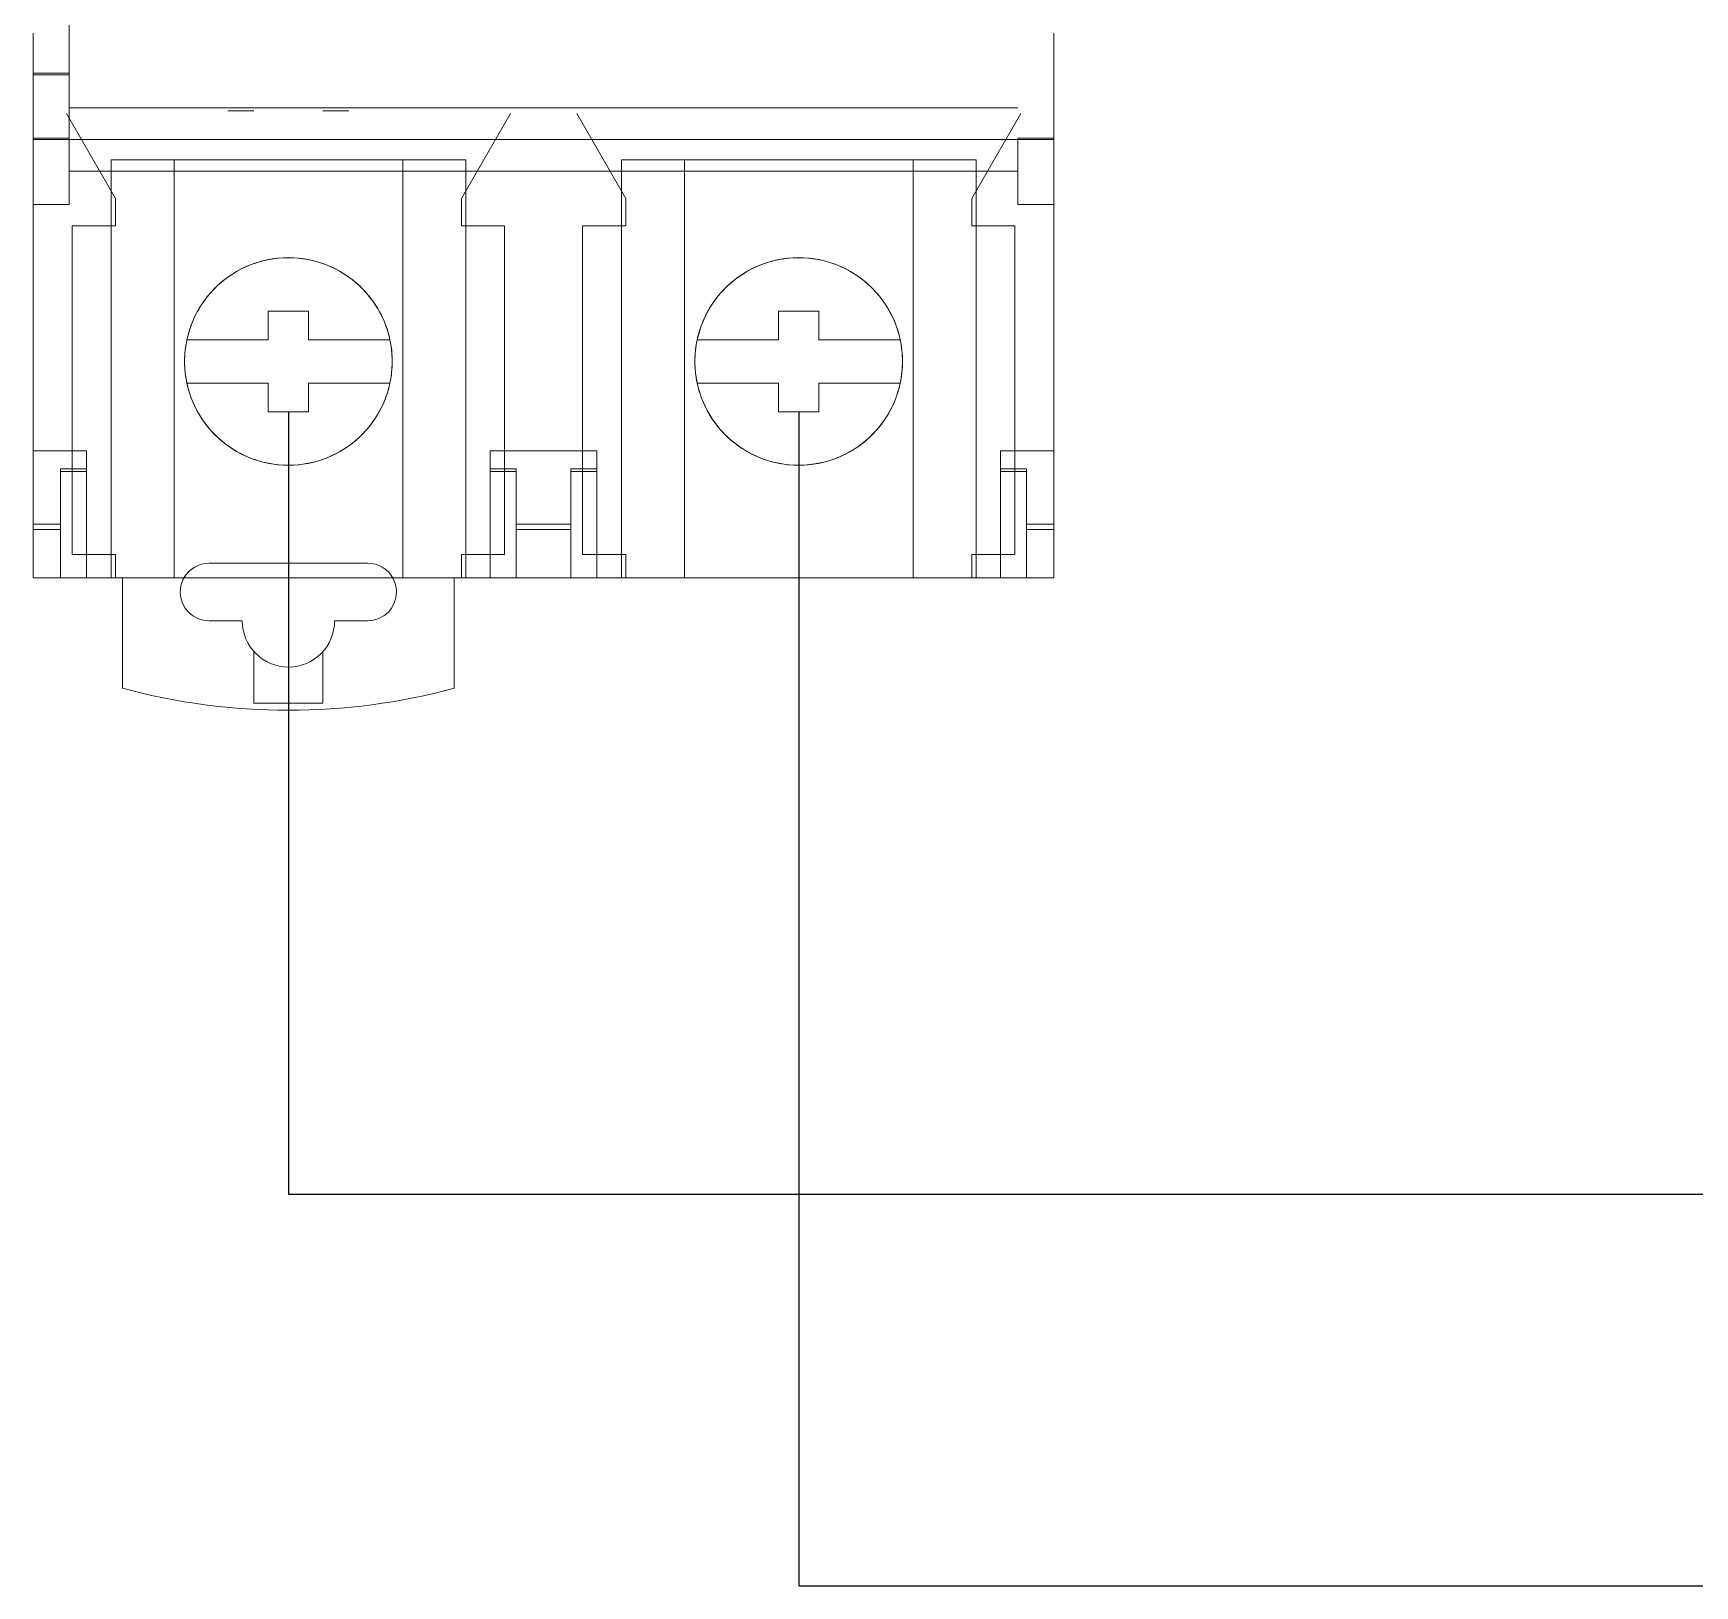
# Model space of a CAD drawing. Header units: inches. Extents: x 14 to 311, y 11 to 221.
# Drawn here: x 49.36 to 73.16, y 101.99 to 124.24 of the extents above; entities that cross this region are included whole.
import ezdxf

# ---------------------------------------------------------------- set-up
doc = ezdxf.new("R2010")
doc.units = ezdxf.units.IN
doc.header["$MEASUREMENT"] = 0

msp = doc.modelspace()

# ---------------------------------------------------------------- linework, layer by layer
at = {"lineweight": 13}
for p, q in [((49.876, 124.593), (49.876, 123.664)), ((49.36, 124.237), (49.36, 116.436)), ((63.979, 124.237), (63.979, 116.436)), ((49.36, 123.664), (49.876, 123.664)), ((49.36, 123.664), (49.876, 123.664)), ((49.876, 123.642), (49.36, 123.642)), ((49.876, 123.664), (49.876, 122.735)), ((50.537, 121.869), (49.835, 123.085)), ((49.835, 123.085), (49.835, 123.085)), ((63.463, 123.167), (49.876, 123.167)), ((52.519, 123.126), (52.147, 123.126)), ((52.147, 123.126), (52.147, 123.126)), ((52.519, 123.126), (52.519, 123.126)), ((53.882, 123.126), (53.51, 123.126)), ((53.51, 123.126), (53.51, 123.126)), ((53.882, 123.126), (53.882, 123.126)), ((56.194, 123.085), (55.492, 121.869)), ((56.194, 123.085), (56.194, 123.085)), ((57.846, 121.869), (57.144, 123.085)), ((57.144, 123.085), (57.144, 123.085)), ((63.504, 123.085), (62.802, 121.869)), ((63.504, 123.085), (63.504, 123.085)), ((49.876, 122.735), (49.36, 122.735)), ((49.36, 122.713), (49.876, 122.713)), ((49.36, 122.713), (49.876, 122.713)), ((49.876, 122.735), (49.876, 122.713)), ((49.876, 122.713), (49.876, 121.784)), ((63.463, 122.713), (49.876, 122.713)), ((49.876, 122.713), (63.463, 122.713)), ((63.463, 122.735), (63.463, 122.713)), ((63.979, 122.735), (63.463, 122.735)), ((63.463, 122.713), (63.463, 121.784)), ((63.979, 122.713), (63.463, 122.713)), ((63.979, 122.713), (63.463, 122.713)), ((51.377, 122.424), (50.475, 122.424)), ((50.475, 122.424), (50.475, 116.436)), ((51.377, 116.436), (51.377, 122.424)), ((51.377, 122.424), (54.652, 122.424)), ((55.554, 122.424), (54.652, 122.424)), ((54.652, 116.436), (54.652, 122.424)), ((55.554, 122.424), (55.554, 116.436)), ((58.687, 122.424), (57.785, 122.424)), ((57.785, 122.424), (57.785, 116.436)), ((58.687, 116.436), (58.687, 122.424)), ((58.687, 122.424), (61.962, 122.424)), ((62.864, 122.424), (61.962, 122.424)), ((61.962, 116.436), (61.962, 122.424)), ((62.864, 122.424), (62.864, 116.436)), ((63.463, 122.259), (49.876, 122.259)), ((50.537, 121.475), (50.537, 121.869)), ((50.537, 121.869), (50.537, 121.869)), ((55.492, 121.869), (55.492, 121.475)), ((55.492, 121.869), (55.492, 121.869)), ((57.846, 121.475), (57.846, 121.869)), ((57.846, 121.869), (57.846, 121.869)), ((62.802, 121.869), (62.802, 121.475)), ((62.802, 121.869), (62.802, 121.869)), ((49.876, 121.784), (49.36, 121.784)), ((63.979, 121.784), (63.463, 121.784)), ((49.917, 116.767), (49.917, 121.475)), ((49.917, 121.475), (50.537, 121.475)), ((49.917, 121.475), (49.917, 121.475)), ((50.537, 121.475), (50.537, 121.475)), ((55.492, 121.475), (56.112, 121.475)), ((55.492, 121.475), (55.492, 121.475)), ((56.112, 121.475), (56.112, 116.767)), ((56.112, 121.475), (56.112, 121.475)), ((57.227, 116.767), (57.227, 121.475)), ((57.227, 121.475), (57.846, 121.475)), ((57.227, 121.475), (57.227, 121.475)), ((57.846, 121.475), (57.846, 121.475)), ((62.802, 121.475), (63.422, 121.475)), ((62.802, 121.475), (62.802, 121.475)), ((63.422, 121.475), (63.422, 116.767)), ((63.422, 121.475), (63.422, 121.475)), ((52.406, 120.89), (52.47, 120.917)), ((52.47, 120.917), (52.536, 120.941)), ((52.536, 120.941), (52.602, 120.962)), ((52.602, 120.962), (52.67, 120.98)), ((52.67, 120.98), (52.738, 120.994)), ((52.738, 120.994), (52.806, 121.006)), ((52.806, 121.006), (52.875, 121.014)), ((52.875, 121.014), (52.944, 121.019)), ((52.944, 121.019), (53.015, 121.02)), ((53.015, 121.02), (53.015, 121.02)), ((53.015, 121.02), (53.085, 121.019)), ((53.085, 121.019), (53.154, 121.014)), ((53.154, 121.014), (53.223, 121.006)), ((53.223, 121.006), (53.291, 120.994)), ((53.291, 120.994), (53.359, 120.98)), ((53.359, 120.98), (53.426, 120.962)), ((53.426, 120.962), (53.493, 120.941)), ((53.493, 120.941), (53.559, 120.917)), ((53.559, 120.917), (53.623, 120.89)), ((59.716, 120.89), (59.78, 120.917)), ((59.78, 120.917), (59.846, 120.941)), ((59.846, 120.941), (59.912, 120.962)), ((59.912, 120.962), (59.98, 120.98)), ((59.98, 120.98), (60.047, 120.994)), ((60.047, 120.994), (60.116, 121.006)), ((60.116, 121.006), (60.185, 121.014)), ((60.185, 121.014), (60.254, 121.019)), ((60.254, 121.019), (60.324, 121.02)), ((60.324, 121.02), (60.394, 121.019)), ((60.324, 121.02), (60.324, 121.02)), ((60.394, 121.019), (60.464, 121.014)), ((60.464, 121.014), (60.533, 121.006)), ((60.533, 121.006), (60.601, 120.994)), ((60.601, 120.994), (60.669, 120.98)), ((60.669, 120.98), (60.736, 120.962)), ((60.736, 120.962), (60.803, 120.941)), ((60.803, 120.941), (60.868, 120.917)), ((60.868, 120.917), (60.933, 120.89)), ((52.001, 120.621), (52.053, 120.667)), ((52.053, 120.667), (52.107, 120.711)), ((52.107, 120.711), (52.163, 120.752)), ((52.163, 120.752), (52.221, 120.791)), ((52.221, 120.791), (52.281, 120.827)), ((52.281, 120.827), (52.343, 120.86)), ((52.343, 120.86), (52.406, 120.89)), ((53.623, 120.89), (53.686, 120.86)), ((53.686, 120.86), (53.748, 120.827)), ((53.748, 120.827), (53.808, 120.791)), ((53.808, 120.791), (53.866, 120.752)), ((53.866, 120.752), (53.922, 120.711)), ((53.922, 120.711), (53.976, 120.667)), ((53.976, 120.667), (54.028, 120.621)), ((59.31, 120.621), (59.362, 120.667)), ((59.362, 120.667), (59.417, 120.711)), ((59.417, 120.711), (59.473, 120.752)), ((59.473, 120.752), (59.531, 120.791)), ((59.531, 120.791), (59.591, 120.827)), ((59.591, 120.827), (59.652, 120.86)), ((59.652, 120.86), (59.716, 120.89)), ((60.933, 120.89), (60.996, 120.86)), ((60.996, 120.86), (61.057, 120.827)), ((61.057, 120.827), (61.117, 120.791)), ((61.117, 120.791), (61.176, 120.752)), ((61.176, 120.752), (61.232, 120.711)), ((61.232, 120.711), (61.286, 120.667)), ((61.286, 120.667), (61.338, 120.621)), ((51.816, 120.412), (51.858, 120.468)), ((51.858, 120.468), (51.903, 120.521)), ((51.903, 120.521), (51.951, 120.572)), ((51.951, 120.572), (52.001, 120.621)), ((54.028, 120.621), (54.078, 120.573)), ((54.078, 120.573), (54.126, 120.522)), ((54.126, 120.522), (54.171, 120.468)), ((54.171, 120.468), (54.213, 120.413)), ((59.125, 120.413), (59.168, 120.468)), ((59.168, 120.468), (59.213, 120.521)), ((59.213, 120.521), (59.261, 120.572)), ((59.261, 120.572), (59.31, 120.621)), ((61.338, 120.621), (61.388, 120.573)), ((61.388, 120.573), (61.435, 120.522)), ((61.435, 120.522), (61.48, 120.468)), ((61.48, 120.468), (61.523, 120.413)), ((51.672, 120.173), (51.704, 120.235)), ((51.704, 120.235), (51.738, 120.296)), ((51.738, 120.296), (51.775, 120.355)), ((51.775, 120.355), (51.816, 120.412)), ((52.725, 120.256), (52.725, 119.843)), ((53.304, 120.256), (52.725, 120.256)), ((52.725, 120.256), (52.725, 120.256)), ((53.304, 119.843), (53.304, 120.256)), ((53.304, 120.256), (53.304, 120.256)), ((54.213, 120.413), (54.253, 120.355)), ((54.253, 120.355), (54.291, 120.296)), ((54.291, 120.296), (54.325, 120.236)), ((54.325, 120.236), (54.356, 120.174)), ((58.982, 120.173), (59.014, 120.235)), ((59.014, 120.235), (59.048, 120.296)), ((59.048, 120.296), (59.085, 120.355)), ((59.085, 120.355), (59.125, 120.413)), ((60.035, 120.256), (60.035, 119.843)), ((60.613, 120.256), (60.035, 120.256)), ((60.035, 120.256), (60.035, 120.256)), ((60.613, 119.843), (60.613, 120.256)), ((60.613, 120.256), (60.613, 120.256)), ((61.523, 120.413), (61.563, 120.356)), ((61.563, 120.356), (61.6, 120.297)), ((61.6, 120.297), (61.635, 120.236)), ((61.635, 120.236), (61.666, 120.174)), ((51.577, 119.912), (51.596, 119.979)), ((51.596, 119.979), (51.619, 120.045)), ((51.619, 120.045), (51.644, 120.11)), ((51.644, 120.11), (51.672, 120.173)), ((54.356, 120.174), (54.385, 120.11)), ((54.385, 120.11), (54.41, 120.045)), ((54.41, 120.045), (54.433, 119.979)), ((54.433, 119.979), (54.452, 119.912)), ((58.887, 119.912), (58.906, 119.979)), ((58.906, 119.979), (58.928, 120.045)), ((58.928, 120.045), (58.954, 120.11)), ((58.954, 120.11), (58.982, 120.173)), ((61.666, 120.174), (61.694, 120.111)), ((61.694, 120.111), (61.72, 120.046)), ((61.72, 120.046), (61.742, 119.98)), ((61.742, 119.98), (61.762, 119.913)), ((51.538, 119.706), (51.548, 119.775)), ((51.548, 119.775), (51.561, 119.844)), ((51.56, 119.843), (51.56, 119.843)), ((51.56, 119.843), (51.561, 119.843)), ((51.561, 119.844), (51.577, 119.912)), ((51.561, 119.843), (52.725, 119.843)), ((52.725, 119.843), (52.725, 119.843)), ((54.469, 119.843), (53.304, 119.843)), ((53.304, 119.843), (53.304, 119.843)), ((54.452, 119.912), (54.468, 119.844)), ((54.468, 119.844), (54.481, 119.775)), ((54.469, 119.843), (54.469, 119.843)), ((54.469, 119.843), (54.469, 119.843)), ((54.481, 119.775), (54.491, 119.706)), ((58.848, 119.706), (58.857, 119.775)), ((58.857, 119.775), (58.87, 119.844)), ((58.87, 119.844), (58.887, 119.912)), ((58.87, 119.843), (58.87, 119.843)), ((58.87, 119.843), (58.87, 119.843)), ((58.87, 119.843), (60.035, 119.843)), ((60.035, 119.843), (60.035, 119.843)), ((61.778, 119.843), (60.613, 119.843)), ((60.613, 119.843), (60.613, 119.843)), ((61.762, 119.913), (61.778, 119.845)), ((61.778, 119.845), (61.791, 119.776)), ((61.778, 119.843), (61.778, 119.843)), ((61.778, 119.843), (61.778, 119.843)), ((61.791, 119.776), (61.801, 119.707)), ((51.528, 119.567), (51.531, 119.636)), ((51.528, 119.497), (51.528, 119.567)), ((51.528, 119.534), (51.528, 119.534)), ((51.532, 119.428), (51.528, 119.497)), ((51.531, 119.636), (51.538, 119.706)), ((54.491, 119.706), (54.498, 119.637)), ((54.498, 119.637), (54.501, 119.567)), ((54.501, 119.498), (54.498, 119.428)), ((54.501, 119.567), (54.501, 119.498)), ((54.501, 119.534), (54.501, 119.534)), ((58.838, 119.567), (58.841, 119.637)), ((58.838, 119.498), (58.838, 119.567)), ((58.838, 119.534), (58.838, 119.534)), ((58.841, 119.428), (58.838, 119.498)), ((58.841, 119.637), (58.848, 119.706)), ((61.801, 119.707), (61.807, 119.638)), ((61.807, 119.638), (61.811, 119.568)), ((61.811, 119.499), (61.807, 119.429)), ((61.811, 119.568), (61.811, 119.499)), ((61.811, 119.534), (61.811, 119.534)), ((51.538, 119.359), (51.532, 119.428)), ((51.548, 119.289), (51.538, 119.359)), ((51.561, 119.221), (51.548, 119.289)), ((54.481, 119.29), (54.468, 119.221)), ((54.491, 119.359), (54.481, 119.29)), ((54.498, 119.428), (54.491, 119.359)), ((58.848, 119.359), (58.841, 119.428)), ((58.858, 119.29), (58.848, 119.359)), ((58.871, 119.221), (58.858, 119.29)), ((61.791, 119.291), (61.778, 119.222)), ((61.801, 119.36), (61.791, 119.291)), ((61.807, 119.429), (61.801, 119.36)), ((51.56, 119.224), (51.56, 119.224)), ((51.56, 119.224), (51.561, 119.224)), ((51.561, 119.224), (52.725, 119.224)), ((51.577, 119.153), (51.561, 119.221)), ((51.597, 119.086), (51.577, 119.153)), ((51.619, 119.02), (51.597, 119.086)), ((51.645, 118.955), (51.619, 119.02)), ((52.725, 119.224), (52.725, 119.224)), ((52.725, 119.224), (52.725, 118.811)), ((54.469, 119.224), (53.304, 119.224)), ((53.304, 119.224), (53.304, 119.224)), ((53.304, 118.811), (53.304, 119.224)), ((54.41, 119.02), (54.384, 118.955)), ((54.432, 119.086), (54.41, 119.02)), ((54.452, 119.153), (54.432, 119.086)), ((54.468, 119.221), (54.452, 119.153)), ((54.469, 119.224), (54.469, 119.224)), ((54.469, 119.224), (54.469, 119.224)), ((58.87, 119.224), (58.87, 119.224)), ((58.87, 119.224), (58.87, 119.224)), ((58.87, 119.224), (60.035, 119.224)), ((58.887, 119.153), (58.871, 119.221)), ((58.906, 119.086), (58.887, 119.153)), ((58.929, 119.02), (58.906, 119.086)), ((58.954, 118.956), (58.929, 119.02)), ((60.035, 119.224), (60.035, 119.224)), ((60.035, 119.224), (60.035, 118.811)), ((61.778, 119.224), (60.613, 119.224)), ((60.613, 119.224), (60.613, 119.224)), ((60.613, 118.811), (60.613, 119.224)), ((61.72, 119.021), (61.694, 118.956)), ((61.742, 119.087), (61.72, 119.021)), ((61.762, 119.154), (61.742, 119.087)), ((61.778, 119.222), (61.762, 119.154)), ((61.778, 119.224), (61.778, 119.224)), ((61.778, 119.224), (61.778, 119.224)), ((51.673, 118.892), (51.645, 118.955)), ((51.705, 118.83), (51.673, 118.892)), ((51.739, 118.769), (51.705, 118.83)), ((51.777, 118.71), (51.739, 118.769)), ((52.725, 118.811), (53.304, 118.811)), ((52.725, 118.811), (52.725, 118.811)), ((53.304, 118.811), (53.304, 118.811)), ((54.29, 118.77), (54.253, 118.711)), ((54.324, 118.83), (54.29, 118.77)), ((54.356, 118.892), (54.324, 118.83)), ((54.384, 118.955), (54.356, 118.892)), ((58.983, 118.892), (58.954, 118.956)), ((59.014, 118.831), (58.983, 118.892)), ((59.049, 118.77), (59.014, 118.831)), ((59.086, 118.711), (59.049, 118.77)), ((60.035, 118.811), (60.613, 118.811)), ((60.035, 118.811), (60.035, 118.811)), ((60.613, 118.811), (60.613, 118.811)), ((61.6, 118.771), (61.563, 118.712)), ((61.635, 118.831), (61.6, 118.771)), ((61.666, 118.893), (61.635, 118.831)), ((61.694, 118.956), (61.666, 118.893)), ((51.817, 118.653), (51.777, 118.71)), ((51.859, 118.598), (51.817, 118.653)), ((51.905, 118.545), (51.859, 118.598)), ((51.952, 118.494), (51.905, 118.545)), ((54.125, 118.545), (54.077, 118.494)), ((54.17, 118.598), (54.125, 118.545)), ((54.213, 118.653), (54.17, 118.598)), ((54.253, 118.711), (54.213, 118.653)), ((59.126, 118.654), (59.086, 118.711)), ((59.168, 118.599), (59.126, 118.654)), ((59.213, 118.545), (59.168, 118.599)), ((59.261, 118.494), (59.213, 118.545)), ((61.435, 118.546), (61.388, 118.495)), ((61.48, 118.599), (61.435, 118.546)), ((61.523, 118.654), (61.48, 118.599)), ((61.563, 118.712), (61.523, 118.654)), ((52.002, 118.445), (51.952, 118.494)), ((52.054, 118.399), (52.002, 118.445)), ((52.108, 118.355), (52.054, 118.399)), ((52.164, 118.314), (52.108, 118.355)), ((52.222, 118.276), (52.164, 118.314)), ((53.865, 118.314), (53.807, 118.276)), ((53.921, 118.355), (53.865, 118.314)), ((53.976, 118.399), (53.921, 118.355)), ((54.027, 118.445), (53.976, 118.399)), ((54.077, 118.494), (54.027, 118.445)), ((59.311, 118.446), (59.261, 118.494)), ((59.363, 118.4), (59.311, 118.446)), ((59.417, 118.356), (59.363, 118.4)), ((59.473, 118.315), (59.417, 118.356)), ((59.531, 118.276), (59.473, 118.315)), ((61.176, 118.315), (61.118, 118.276)), ((61.232, 118.356), (61.176, 118.315)), ((61.286, 118.4), (61.232, 118.356)), ((61.338, 118.446), (61.286, 118.4)), ((61.388, 118.495), (61.338, 118.446)), ((50.124, 118.253), (49.36, 118.253)), ((50.124, 117.995), (50.124, 118.253)), ((52.282, 118.24), (52.222, 118.276)), ((52.343, 118.207), (52.282, 118.24)), ((52.406, 118.177), (52.343, 118.207)), ((52.471, 118.15), (52.406, 118.177)), ((52.536, 118.126), (52.471, 118.15)), ((52.603, 118.105), (52.536, 118.126)), ((52.67, 118.087), (52.603, 118.105)), ((52.738, 118.073), (52.67, 118.087)), ((52.806, 118.061), (52.738, 118.073)), ((52.875, 118.053), (52.806, 118.061)), ((52.944, 118.048), (52.875, 118.053)), ((53.015, 118.047), (52.944, 118.048)), ((53.085, 118.048), (53.015, 118.047)), ((53.015, 118.047), (53.015, 118.047)), ((53.154, 118.053), (53.085, 118.048)), ((53.223, 118.061), (53.154, 118.053)), ((53.291, 118.073), (53.223, 118.061)), ((53.359, 118.087), (53.291, 118.073)), ((53.426, 118.105), (53.359, 118.087)), ((53.493, 118.126), (53.426, 118.105)), ((53.558, 118.15), (53.493, 118.126)), ((53.623, 118.177), (53.558, 118.15)), ((53.686, 118.207), (53.623, 118.177)), ((53.747, 118.24), (53.686, 118.207)), ((53.807, 118.276), (53.747, 118.24)), ((55.905, 117.995), (55.905, 118.253)), ((57.433, 118.253), (55.905, 118.253)), ((57.433, 117.995), (57.433, 118.253)), ((59.591, 118.24), (59.531, 118.276)), ((59.652, 118.207), (59.591, 118.24)), ((59.716, 118.177), (59.652, 118.207)), ((59.78, 118.15), (59.716, 118.177)), ((59.846, 118.126), (59.78, 118.15)), ((59.912, 118.105), (59.846, 118.126)), ((59.98, 118.087), (59.912, 118.105)), ((60.047, 118.073), (59.98, 118.087)), ((60.116, 118.061), (60.047, 118.073)), ((60.185, 118.053), (60.116, 118.061)), ((60.254, 118.048), (60.185, 118.053)), ((60.324, 118.047), (60.254, 118.048)), ((60.394, 118.048), (60.324, 118.047)), ((60.324, 118.047), (60.324, 118.047)), ((60.464, 118.053), (60.394, 118.048)), ((60.533, 118.061), (60.464, 118.053)), ((60.601, 118.073), (60.533, 118.061)), ((60.669, 118.087), (60.601, 118.073)), ((60.736, 118.105), (60.669, 118.087)), ((60.803, 118.126), (60.736, 118.105)), ((60.869, 118.15), (60.803, 118.126)), ((60.933, 118.177), (60.869, 118.15)), ((60.996, 118.207), (60.933, 118.177)), ((61.058, 118.24), (60.996, 118.207)), ((61.118, 118.276), (61.058, 118.24)), ((63.215, 117.995), (63.215, 118.253)), ((63.979, 118.253), (63.215, 118.253)), ((49.752, 117.995), (49.752, 117.201)), ((49.752, 117.995), (50.124, 117.995)), ((49.752, 117.959), (50.124, 117.959)), ((50.124, 117.995), (50.124, 116.436)), ((55.905, 117.995), (55.905, 116.436)), ((56.277, 117.995), (55.905, 117.995)), ((56.277, 117.959), (55.905, 117.959)), ((56.277, 117.995), (56.277, 117.201)), ((57.062, 117.995), (57.062, 117.201)), ((57.062, 117.995), (57.433, 117.995)), ((57.062, 117.959), (57.433, 117.959)), ((57.433, 117.995), (57.433, 116.436)), ((63.215, 117.995), (63.215, 116.436)), ((63.587, 117.995), (63.215, 117.995)), ((63.587, 117.959), (63.215, 117.959)), ((63.587, 117.995), (63.587, 117.201)), ((49.36, 117.201), (49.752, 117.201)), ((49.36, 117.127), (49.752, 117.127)), ((49.752, 117.201), (49.752, 116.436)), ((56.277, 117.201), (56.277, 116.436)), ((57.062, 117.201), (56.277, 117.201)), ((57.062, 117.127), (56.277, 117.127)), ((57.062, 117.201), (57.062, 116.436)), ((63.587, 117.201), (63.587, 116.436)), ((63.979, 117.201), (63.587, 117.201)), ((63.979, 117.127), (63.587, 117.127)), ((50.537, 116.767), (49.917, 116.767)), ((49.917, 116.767), (49.917, 116.767)), ((50.537, 116.436), (50.537, 116.767)), ((50.537, 116.767), (50.537, 116.767)), ((51.879, 116.643), (51.879, 116.643)), ((51.879, 116.643), (54.15, 116.643)), ((52.519, 116.643), (52.519, 116.643)), ((53.51, 116.643), (53.51, 116.643)), ((54.15, 116.643), (54.15, 116.643)), ((56.112, 116.767), (55.492, 116.767)), ((55.492, 116.767), (55.492, 116.436)), ((55.492, 116.767), (55.492, 116.767)), ((56.112, 116.767), (56.112, 116.767)), ((57.846, 116.767), (57.227, 116.767)), ((57.227, 116.767), (57.227, 116.767)), ((57.846, 116.436), (57.846, 116.767)), ((57.846, 116.767), (57.846, 116.767)), ((63.422, 116.767), (62.802, 116.767)), ((62.802, 116.767), (62.802, 116.436)), ((62.802, 116.767), (62.802, 116.767)), ((63.422, 116.767), (63.422, 116.767)), ((49.36, 116.436), (49.36, 116.436)), ((49.36, 116.436), (49.36, 116.436)), ((49.36, 116.436), (63.979, 116.436)), ((49.752, 116.436), (49.752, 116.436)), ((49.752, 116.436), (49.752, 116.436)), ((50.124, 116.436), (50.124, 116.436)), ((50.537, 116.436), (50.537, 116.436)), ((50.64, 114.852), (50.64, 116.436)), ((52.271, 116.436), (52.271, 116.436)), ((53.758, 116.436), (53.758, 116.436)), ((55.389, 116.436), (55.389, 114.852)), ((55.492, 116.436), (55.492, 116.436)), ((55.905, 116.436), (55.905, 116.436)), ((56.277, 116.436), (56.277, 116.436)), ((56.277, 116.436), (56.277, 116.436)), ((57.062, 116.436), (57.062, 116.436)), ((57.062, 116.436), (57.062, 116.436)), ((57.433, 116.436), (57.433, 116.436)), ((57.846, 116.436), (57.846, 116.436)), ((59.581, 116.436), (59.581, 116.436)), ((61.068, 116.436), (61.068, 116.436)), ((62.802, 116.436), (62.802, 116.436)), ((63.215, 116.436), (63.215, 116.436)), ((63.587, 116.436), (63.587, 116.436)), ((63.587, 116.436), (63.587, 116.436)), ((63.979, 116.436), (63.979, 116.436)), ((63.979, 116.436), (63.979, 116.436)), ((51.879, 115.817), (52.354, 115.817)), ((51.879, 115.817), (51.879, 115.817)), ((52.354, 115.817), (52.354, 115.817)), ((53.675, 115.817), (54.15, 115.817)), ((53.675, 115.817), (53.675, 115.817)), ((54.15, 115.817), (54.15, 115.817)), ((52.519, 115.38), (52.519, 114.64)), ((52.519, 115.38), (52.519, 115.38)), ((53.51, 114.64), (53.51, 115.38)), ((53.51, 115.38), (53.51, 115.38)), ((50.64, 114.852), (50.64, 114.852)), ((55.389, 114.852), (55.389, 114.852)), ((52.519, 114.64), (53.51, 114.64)), ((52.519, 114.64), (52.519, 114.64)), ((53.51, 114.64), (53.51, 114.64))]:
    msp.add_line(p, q, dxfattribs=at)
for p, q in [((53.015, 118.811), (53.015, 107.605)), ((60.324, 118.811), (60.324, 101.992)), ((53.015, 107.605), (80.302, 107.605)), ((60.324, 101.992), (108.812, 101.992))]:
    msp.add_line(p, q)
for centre, radius, start, end in [((53.015, 119.534), 1.487, 101.9869, 126.0188), ((53.015, 119.534), 1.487, 78.022, 101.9869), ((53.015, 119.534), 1.487, 53.9928, 78.022), ((60.324, 119.534), 1.487, 101.9839, 126.0183), ((60.324, 119.534), 1.487, 78.0223, 101.9839), ((60.324, 119.534), 1.487, 53.9902, 78.0223), ((53.015, 119.534), 1.487, 126.0188, 135.0077), ((53.015, 119.534), 1.487, 45.005, 53.9928), ((60.324, 119.534), 1.487, 126.0183, 138.0109), ((60.324, 119.534), 1.487, 41.9792, 53.9902), ((53.015, 119.534), 1.487, 135.0077, 167.9753), ((53.015, 119.534), 1.487, 12.0247, 45.005), ((60.324, 119.534), 1.487, 138.0109, 167.9753), ((60.324, 119.534), 1.487, 12.0247, 41.9792), ((53.015, 119.534), 1.487, 167.9753, 174.0673), ((53.015, 119.534), 1.487, 5.9536, 12.0247), ((60.324, 119.534), 1.487, 167.9753, 174.0547), ((60.324, 119.534), 1.487, 5.9818, 12.0247), ((53.015, 119.534), 1.487, 174.0673, 180), ((53.015, 119.534), 1.487, 180, 186.0447), ((53.015, 119.534), 1.487, 0, 5.9536), ((53.015, 119.534), 1.487, 353.9766, 0), ((60.324, 119.534), 1.487, 174.0547, 180), ((60.324, 119.534), 1.487, 180, 186.0268), ((60.324, 119.534), 1.487, 0, 5.9818), ((60.324, 119.534), 1.487, 354.01, 0), ((53.015, 119.534), 1.487, 186.0447, 192.0247), ((53.015, 119.534), 1.487, 347.9753, 353.9766), ((60.324, 119.534), 1.487, 186.0268, 192.0247), ((60.324, 119.534), 1.487, 347.9753, 354.01), ((53.015, 119.534), 1.487, 192.0247, 222.0298), ((53.015, 119.534), 1.487, 317.956, 347.9753), ((60.324, 119.534), 1.487, 192.0247, 225.0088), ((60.324, 119.534), 1.487, 318.002, 347.9753), ((53.015, 119.534), 1.487, 222.0298, 234.0288), ((53.015, 119.534), 1.487, 305.98, 317.956), ((60.324, 119.534), 1.487, 306.0208, 318.002), ((53.015, 119.534), 1.487, 234.0288, 258.0278), ((53.015, 119.534), 1.487, 281.9798, 305.98), ((60.324, 119.534), 1.487, 225.0088, 233.9847), ((60.324, 119.534), 1.487, 233.9847, 258.016), ((60.324, 119.534), 1.487, 281.9901, 306.0208), ((53.015, 119.534), 1.487, 258.0278, 281.9798), ((60.324, 119.534), 1.487, 258.016, 281.9901), ((51.879, 116.23), 0.413, 90, 150.0001), ((54.15, 116.23), 0.413, 30, 90), ((51.879, 116.23), 0.413, 150.0001, 180), ((54.15, 116.23), 0.413, 0, 30), ((51.879, 116.23), 0.413, 180, 270), ((54.15, 116.23), 0.413, 270, 0), ((53.015, 115.817), 0.661, 180, 0), ((53.015, 123.622), 9.086, 254.849, 285.151)]:
    msp.add_arc(centre, radius, start, end, dxfattribs=at)

doc.saveas('drawing.dxf')
